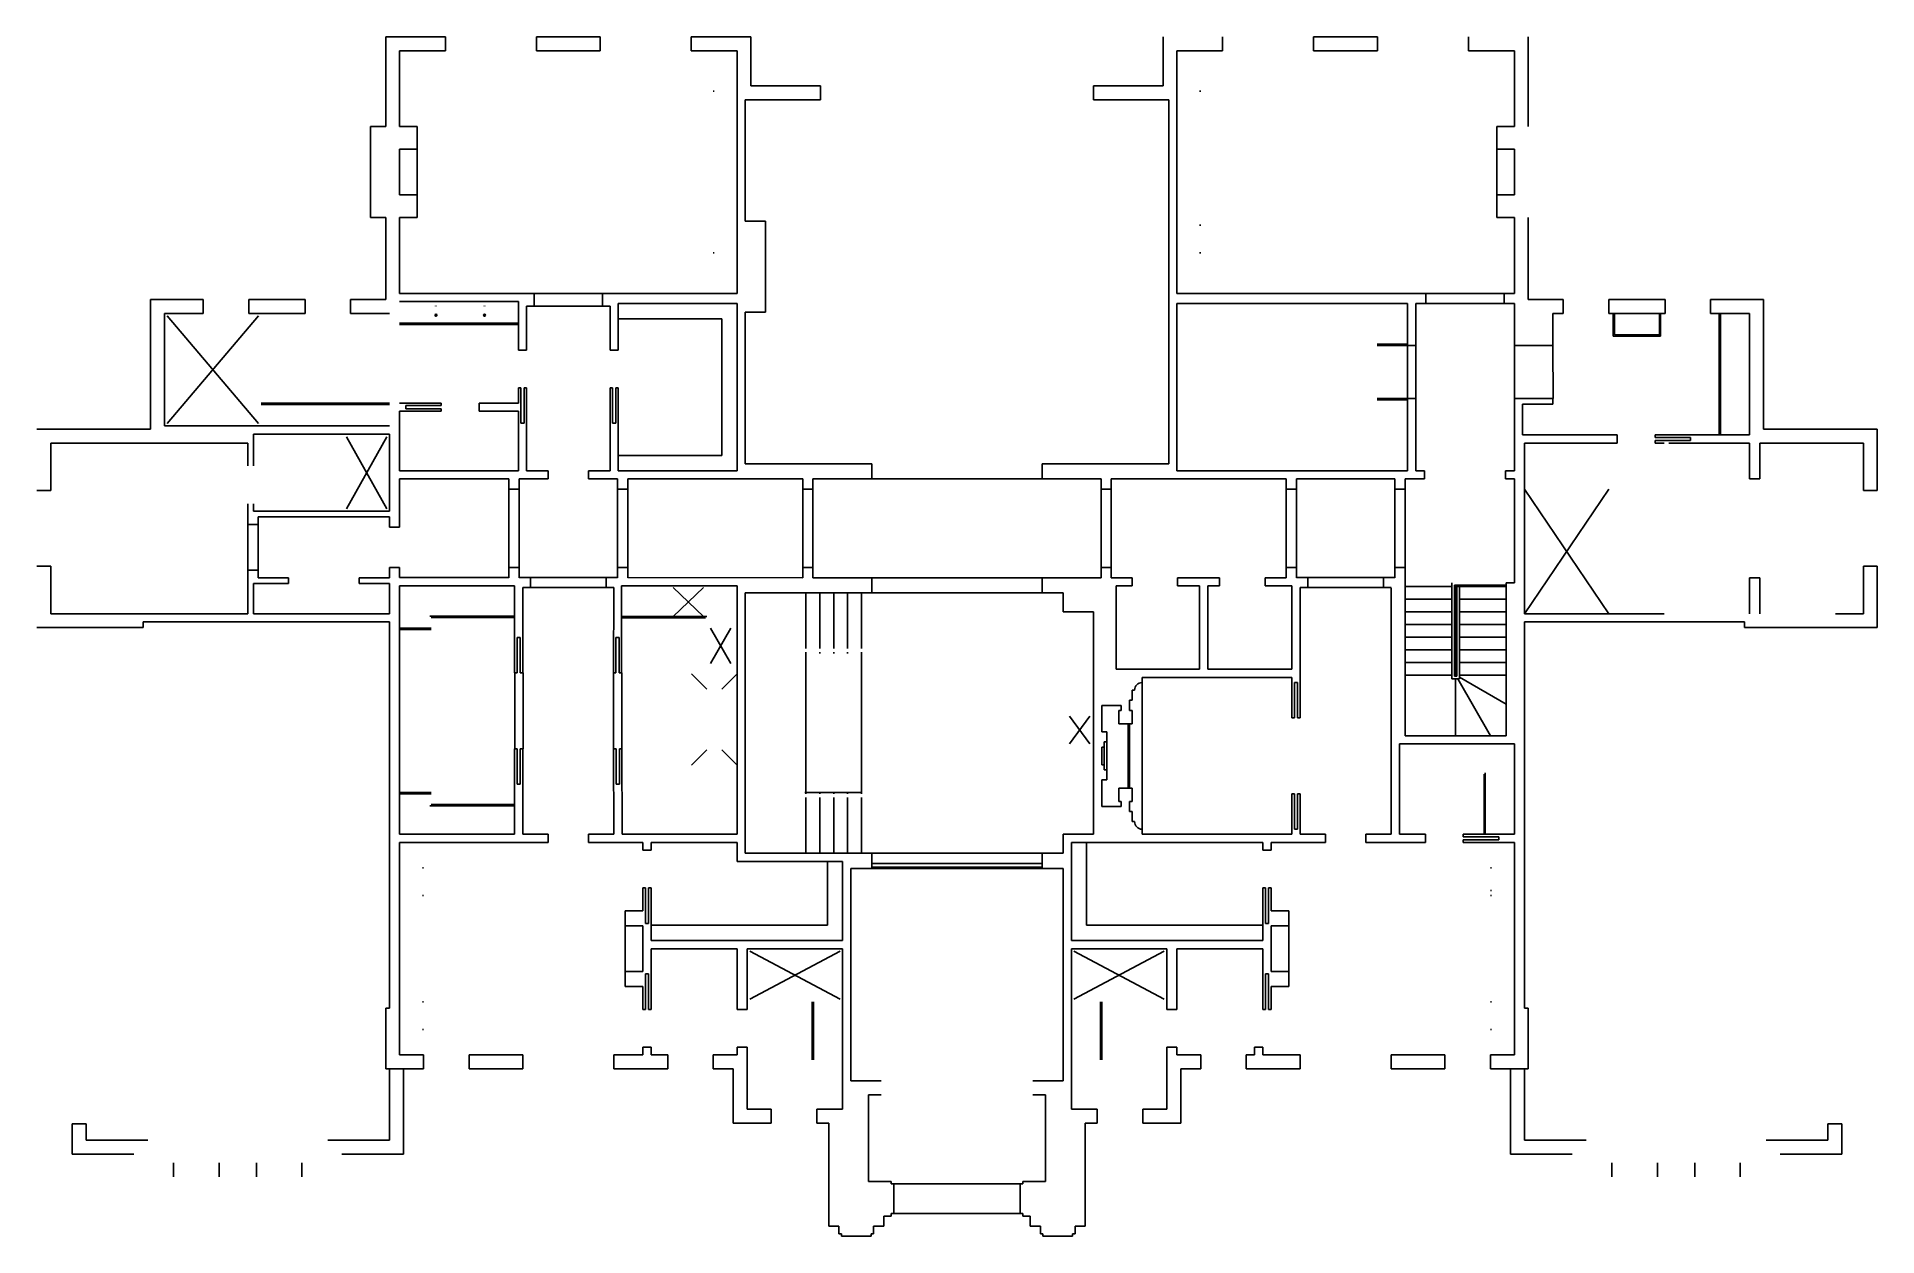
# Model space of a CAD drawing. Header units: metres. Extents: x 10558 to 12014, y 1521 to 2470.
import ezdxf

# ---------------------------------------------------------------- set-up
doc = ezdxf.new("R2010")
doc.units = ezdxf.units.M

msp = doc.modelspace()

# ---------------------------------------------------------------- linework, layer by layer
for p, q in [((10881, 2469.6), (10833.8, 2469.6)), ((10833.8, 2398.6), (10833.8, 2469.6)), ((10881, 2458.6), (10881, 2469.6)), ((11003.5, 2469.6), (10953, 2469.6)), ((10953, 2458.6), (10953, 2469.6)), ((11003.5, 2458.6), (11003.5, 2469.6)), ((11122.8, 2469.6), (11075.5, 2469.6)), ((11075.5, 2458.6), (11075.5, 2469.6)), ((11122.8, 2430.8), (11122.8, 2469.6)), ((11448.8, 2469.6), (11448.8, 2430.8)), ((11496, 2458.6), (11496, 2469.6)), ((11568, 2458.6), (11568, 2469.6)), ((11618.5, 2469.6), (11568, 2469.6)), ((11618.5, 2458.6), (11618.5, 2469.6)), ((11690.5, 2458.6), (11690.5, 2469.6)), ((11737.8, 2469.6), (11737.8, 2398.6)), ((10844.8, 2458.6), (10881, 2458.6)), ((10844.8, 2398.6), (10844.8, 2458.6)), ((11003.5, 2458.6), (10953, 2458.6)), ((11075.5, 2458.6), (11111.8, 2458.6)), ((11111.8, 2458.6), (11111.8, 2266.6)), ((11459.8, 2458.6), (11459.8, 2266.6)), ((11459.8, 2458.6), (11496, 2458.6)), ((11568, 2458.6), (11618.5, 2458.6)), ((11690.5, 2458.6), (11726.8, 2458.6)), ((11726.8, 2398.6), (11726.8, 2458.6)), ((11093.8, 2426.6), (11092.8, 2426.6)), ((11118.3, 2419.8), (11118.3, 2323.8)), ((11118.3, 2419.8), (11177.8, 2419.8, -0.3)), ((11122.8, 2430.8), (11177.8, 2430.8, -0.3)), ((11177.8, 2430.8, -0.3), (11177.8, 2419.8, -0.3)), ((11393.8, 2430.8), (11448.8, 2430.8)), ((11393.8, 2430.8), (11393.8, 2419.8)), ((11393.8, 2419.8), (11453.3, 2419.8)), ((11453.3, 2419.8), (11453.3, 2131.8)), ((11477.8, 2426.6), (11478.8, 2426.6)), ((10821.8, 2326.6), (10821.8, 2398.6)), ((10821.8, 2398.6), (10833.8, 2398.6)), ((10858.8, 2398.6), (10844.8, 2398.6)), ((10858.8, 2380.6), (10858.8, 2398.6)), ((11712.8, 2398.6), (11726.8, 2398.6)), ((11712.8, 2380.6), (11712.8, 2398.6)), ((10844.8, 2344.6), (10844.8, 2380.6)), ((10858.8, 2380.6), (10844.8, 2380.6)), ((10858.8, 2344.6), (10858.8, 2380.6)), ((11712.8, 2344.6), (11712.8, 2380.6)), ((11712.8, 2380.6), (11726.8, 2380.6)), ((11726.8, 2344.6), (11726.8, 2380.6)), ((10858.8, 2344.6), (10844.8, 2344.6)), ((10858.8, 2344.6), (10858.8, 2326.6)), ((11712.8, 2344.6), (11726.8, 2344.6)), ((11712.8, 2344.6), (11712.8, 2326.6)), ((10833.8, 2326.6), (10821.8, 2326.6)), ((10833.8, 2261.8), (10833.8, 2326.6)), ((10844.8, 2266.6), (10844.8, 2326.6)), ((10858.8, 2326.6), (10844.8, 2326.6)), ((11118.3, 2323.8), (11134.3, 2323.8)), ((11134.3, 2323.8), (11134.3, 2251.8)), ((11477.8, 2320.6), (11478.8, 2320.6)), ((11712.8, 2326.6), (11726.8, 2326.6)), ((11726.8, 2266.6), (11726.8, 2326.6)), ((11737.8, 2326.6), (11737.8, 2261.8)), ((11093.8, 2298.6), (11092.8, 2298.6)), ((11477.8, 2298.6), (11478.8, 2298.6)), ((10647.8, 2159.2), (10647.8, 2261.8)), ((10647.8, 2261.8), (10689.5, 2261.8)), ((10689.5, 2261.8), (10689.5, 2250.8)), ((10725.5, 2261.8), (10770, 2261.8)), ((10725.5, 2261.8), (10725.5, 2250.8)), ((10770, 2261.8), (10770, 2250.8)), ((10806, 2261.8), (10833.8, 2261.8)), ((10806, 2261.8), (10806, 2250.8)), ((10951.3, 2266.6), (10844.8, 2266.6)), ((10938.8, 2260.1), (10844.8, 2260.1)), ((10844.8, 2260.1), (10844.8, 2260.1)), ((10938.8, 2221.8), (10938.8, 2260.1)), ((10951.3, 2256.6), (10951.3, 2266.6)), ((10951.3, 2266.6), (11005.3, 2266.6)), ((11111.8, 2266.6), (11005.3, 2266.6)), ((11005.3, 2256.6), (11005.3, 2266.6)), ((11111.8, 2258.6), (11017.8, 2258.6)), ((11017.8, 2221.8), (11017.8, 2258.6)), ((11111.8, 2258.6), (11111.8, 2126.3)), ((11459.8, 2266.6), (11537.8, 2266.6)), ((11459.8, 2258.6), (11459.8, 2126.3)), ((11537.8, 2258.6), (11459.8, 2258.6)), ((11656.8, 2266.6), (11537.8, 2266.6)), ((11642.3, 2258.6), (11537.8, 2258.6)), ((11642.3, 2225.5), (11642.3, 2258.6)), ((11656.8, 2258.6), (11648.8, 2258.6)), ((11648.8, 2225.5), (11648.8, 2258.6)), ((11656.8, 2258.6), (11656.8, 2266.6)), ((11656.8, 2266.6), (11718.8, 2266.6)), ((11656.8, 2258.6), (11718.8, 2258.6)), ((11726.8, 2266.6), (11718.8, 2266.6)), ((11718.8, 2258.6), (11718.8, 2266.6)), ((11726.8, 2258.6), (11718.8, 2258.6)), ((11726.8, 2225.5), (11726.8, 2258.6)), ((11737.8, 2261.8), (11765.5, 2261.8)), ((11765.5, 2261.8), (11765.5, 2250.8)), ((11801.5, 2261.8), (11846, 2261.8)), ((11801.5, 2261.8), (11801.5, 2250.8)), ((11846, 2261.8), (11846, 2250.8)), ((11882, 2261.8), (11923.9, 2261.8)), ((11882, 2261.8), (11882, 2250.8)), ((11923.9, 2261.8), (11923.9, 2159.2)), ((10689.5, 2250.8), (10658.8, 2250.8)), ((10658.8, 2250.8), (10658.8, 2161.7)), ((10733.2, 2163.7), (10660.8, 2248.8)), ((10660.8, 2163.7), (10733.2, 2248.8)), ((10770, 2250.8), (10725.5, 2250.8)), ((10836.8, 2250.8), (10806, 2250.8)), ((10844.8, 2243.1), (10938.8, 2243.1)), ((10873.3, 2256.8), (10873.3, 2256.6)), ((10873.8, 2256.8), (10873.8, 2256.6)), ((10911.7, 2256.8), (10911.7, 2256.6)), ((10912.2, 2256.8), (10912.2, 2256.6)), ((10951.3, 2256.6), (10945.3, 2256.6)), ((10945.3, 2221.8), (10945.3, 2256.6)), ((10951.3, 2256.6), (11005.3, 2256.6)), ((11011.3, 2256.6), (11005.3, 2256.6)), ((11011.3, 2221.8), (11011.3, 2256.6)), ((11099.8, 2246.6), (11017.8, 2246.6)), ((11099.8, 2246.6), (11099.8, 2138.3)), ((11134.3, 2251.8), (11118.3, 2251.8)), ((11118.3, 2251.8), (11118.3, 2131.8)), ((11757.3, 2250.8), (11765.5, 2250.8)), ((11757.3, 2230), (11757.3, 2250.8)), ((11801.5, 2250.8), (11846, 2250.8)), ((11805, 2250.8), (11805, 2232.8)), ((11806, 2250.8), (11806, 2233.8)), ((11841.5, 2250.8), (11841.5, 2233.8)), ((11842.5, 2250.8), (11842.5, 2232.8)), ((11882, 2250.8), (11912.9, 2250.8)), ((11888.9, 2250.8), (11888.9, 2154.7)), ((11889.9, 2250.8), (11889.9, 2154.7)), ((11912.9, 2250.8), (11912.9, 2154.7)), ((10844.8, 2242.1), (10938.8, 2242.1)), ((11757.3, 2225.5), (11757.3, 2230)), ((11805, 2232.8), (11842.5, 2232.8)), ((11806, 2233.8), (11841.5, 2233.8)), ((10945.3, 2221.8), (10938.8, 2221.8)), ((11011.3, 2221.8), (11017.8, 2221.8)), ((11642.3, 2226.5, -0.3), (11618.3, 2226.5, -0.3)), ((11642.3, 2225.5, -0.3), (11618.3, 2225.5, -0.3)), ((11642.3, 2225.5, -0.3), (11648.8, 2225.5)), ((11642.3, 2225.5, -0.3), (11642.3, 2183.5)), ((11648.8, 2183.5), (11648.8, 2225.5)), ((11733.3, 2225.5), (11726.8, 2225.5)), ((11726.8, 2225.5), (11726.9, 2183.5)), ((11733.3, 2225.5), (11757.3, 2225.5)), ((11757.3, 2225.5), (11757.4, 2183.5)), ((10938.8, 2191.8), (10940.8, 2191.8)), ((10938.8, 2179.8), (10938.8, 2191.8)), ((10940.8, 2191.8), (10940.8, 2163.8)), ((10943.3, 2191.8), (10945.3, 2191.8)), ((10943.3, 2163.8), (10943.3, 2191.8)), ((10945.3, 2126.3), (10945.3, 2191.8)), ((11011.3, 2126.3), (11011.3, 2191.8)), ((11011.3, 2191.8), (11013.3, 2191.8)), ((11013.3, 2191.8), (11013.3, 2163.8)), ((11015.8, 2191.8), (11017.8, 2191.8)), ((11015.8, 2163.8), (11015.8, 2191.8)), ((11017.8, 2126.3), (11017.8, 2191.8)), ((10735.2, 2179.7), (10836.8, 2179.7)), ((10735.2, 2178.7), (10836.8, 2178.7)), ((10877.8, 2179.8), (10844.8, 2179.8)), ((10844.8, 2126.3), (10844.8, 2173.3)), ((10877.8, 2173.3), (10844.8, 2173.3)), ((10849.8, 2175.3), (10849.8, 2177.8)), ((10849.8, 2177.8), (10877.8, 2177.8)), ((10877.8, 2175.3), (10849.8, 2175.3)), ((10877.8, 2177.8), (10877.8, 2179.8)), ((10877.8, 2173.3), (10877.8, 2175.3)), ((10938.8, 2179.8), (10907.8, 2179.8)), ((10907.8, 2173.3), (10907.8, 2179.8)), ((10938.8, 2173.3), (10907.8, 2173.3)), ((10938.8, 2126.3), (10938.8, 2173.3)), ((11642.3, 2183.5, -0.3), (11618.3, 2183.5, -0.3)), ((11642.3, 2182.5, -0.3), (11618.3, 2182.5, -0.3)), ((11642.3, 2126.3), (11642.3, 2183.5)), ((11642.3, 2183.5), (11648.8, 2183.5)), ((11648.8, 2126.3), (11648.8, 2183.5)), ((11726.8, 2126.3), (11726.8, 2183.5)), ((11733.3, 2183.5), (11726.8, 2183.5)), ((11733.3, 2183.5), (11757.3, 2183.5)), ((11733.3, 2154.7), (11733.3, 2179)), ((11757.3, 2179), (11733.3, 2179)), ((11757.3, 2183.5), (11757.3, 2179)), ((10557.8, 2159.2), (10647.8, 2159.2)), ((10658.8, 2161.7), (10836.8, 2161.7)), ((10836.8, 2155.2), (10729.3, 2155.2)), ((10729.3, 2130.2), (10729.3, 2155.2)), ((10836.8, 2155.2), (10836.8, 2094.2)), ((10940.8, 2163.8), (10943.3, 2163.8)), ((11013.3, 2163.8), (11015.8, 2163.8)), ((11923.9, 2159.2), (12013.9, 2159.2)), ((11923.9, 2159.2), (11923.9, 2159.2)), ((12013.9, 2159.2), (12013.9, 2110.7)), ((10568.8, 2110.7), (10568.8, 2148.2)), ((10724.8, 2148.2), (10568.8, 2148.2)), ((10724.8, 2130.2), (10724.8, 2148.2)), ((10802.8, 2153.2, 0.3), (10834.8, 2096.2, 0.3)), ((10802.8, 2096.2, 0.3), (10834.8, 2153.2, 0.3)), ((11733.3, 2154.7), (11808.1, 2154.7)), ((11734.8, 2013.2), (11734.8, 2148.2)), ((11734.8, 2148.2), (11808.1, 2148.2)), ((11808.1, 2154.7), (11808.1, 2148.2)), ((11838.1, 2154.7), (11912.9, 2154.7)), ((11838.1, 2154.7), (11838.1, 2152.7)), ((11838.1, 2152.7), (11866.1, 2152.7)), ((11838.1, 2150.2), (11838.1, 2148.2)), ((11866.1, 2150.2), (11838.1, 2150.2)), ((11838.1, 2148.2), (11845.4, 2148.2)), ((11848.9, 2148.2), (11912.9, 2148.2)), ((11866.1, 2152.7), (11866.1, 2150.2)), ((11912.9, 2148.2), (11912.9, 2119.8)), ((12002.9, 2148.2), (11920.9, 2148.2)), ((11920.9, 2119.8), (11920.9, 2148.2)), ((12002.9, 2148.2), (12002.9, 2110.7)), ((10844.8, 2126.3), (10938.8, 2126.3)), ((10945.3, 2126.3), (10962.3, 2126.3)), ((10962.3, 2119.8), (10962.3, 2126.3)), ((10994.3, 2126.3), (11011.3, 2126.3)), ((10994.3, 2119.8), (10994.3, 2126.3)), ((11017.8, 2138.3), (11099.8, 2138.3)), ((11017.8, 2126.3), (11111.8, 2126.3)), ((11118.3, 2131.8), (11218.3, 2131.8)), ((11218.3, 2131.8), (11218.3, 2119.8)), ((11353.3, 2131.8), (11453.3, 2131.8)), ((11353.3, 2131.8), (11353.3, 2119.8)), ((11459.8, 2126.3), (11642.3, 2126.3)), ((11648.8, 2126.3), (11655.8, 2126.3)), ((11655.8, 2126.3), (11655.8, 2119.8)), ((11719.8, 2126.3), (11726.8, 2126.3)), ((11719.8, 2126.3), (11719.8, 2119.8)), ((10844.8, 2081.7), (10844.8, 2119.8)), ((10931.3, 2119.8), (10844.8, 2119.8)), ((10931.3, 2119.8), (10931.3, 2111.8)), ((10931.3, 2049.7), (10931.3, 2111.8)), ((10931.3, 2111.8), (10939.3, 2111.8)), ((10962.3, 2119.8), (10939.3, 2119.8)), ((10939.3, 2119.8), (10939.3, 2111.8)), ((10939.3, 2111.8), (10939.3, 2049.7)), ((11017.3, 2119.8), (10994.3, 2119.8)), ((11017.3, 2119.8), (11017.3, 2111.8)), ((11017.3, 2111.8), (11017.3, 2049.7)), ((11025.3, 2111.8), (11017.3, 2111.8)), ((11163.8, 2119.8), (11025.3, 2119.8)), ((11025.3, 2119.8), (11025.3, 2111.8)), ((11025.3, 2049.7), (11025.3, 2111.8)), ((11163.8, 2111.8), (11163.8, 2119.8)), ((11163.8, 2111.8), (11171.8, 2111.8)), ((11163.8, 2111.8), (11163.8, 2049.7)), ((11171.8, 2119.8), (11218.3, 2119.8)), ((11171.8, 2111.8), (11171.8, 2119.8)), ((11171.8, 2049.7), (11171.8, 2111.8)), ((11353.3, 2119.8), (11218.3, 2119.8)), ((11353.3, 2119.8), (11399.8, 2119.8)), ((11399.8, 2111.8), (11399.8, 2119.8)), ((11399.8, 2111.8), (11407.8, 2111.8)), ((11399.8, 2049.7), (11399.8, 2111.8)), ((11407.8, 2119.8), (11546.3, 2119.8)), ((11407.8, 2111.8), (11407.8, 2119.8)), ((11407.8, 2111.8), (11407.8, 2049.7)), ((11546.3, 2111.8), (11546.3, 2119.8)), ((11546.3, 2049.7), (11546.3, 2111.8)), ((11546.3, 2111.8), (11554.3, 2111.8)), ((11554.3, 2119.8), (11632.3, 2119.8)), ((11554.3, 2111.8), (11554.3, 2119.8)), ((11554.3, 2111.8), (11554.3, 2049.7)), ((11632.3, 2111.8), (11632.3, 2119.8)), ((11632.3, 2111.8), (11632.3, 2049.7)), ((11640.3, 2111.8), (11632.3, 2111.8)), ((11640.3, 2119.8), (11655.8, 2119.8)), ((11640.3, 2111.8), (11640.3, 2119.8)), ((11640.3, 2049.7), (11640.3, 2111.8)), ((11719.8, 2119.8), (11726.8, 2119.8)), ((11726.8, 2119.8), (11726.8, 2037.7)), ((11734.8, 2013.2), (11801.6, 2111.7, 0.3)), ((11734.8, 2111.7, 0.3), (11801.6, 2013.2)), ((11920.9, 2119.8), (11912.9, 2119.8)), ((10557.8, 2110.7), (10568.8, 2110.7)), ((10724.8, 2083.7), (10724.8, 2100.2)), ((10729.3, 2094.2), (10729.3, 2100.2)), ((12002.9, 2110.7), (12013.9, 2110.7)), ((10732.8, 2083.7), (10724.8, 2083.7)), ((10724.8, 2083.7), (10724.8, 2047.7)), ((10836.8, 2094.2), (10729.3, 2094.2)), ((10836.8, 2089.7), (10732.8, 2089.7)), ((10732.8, 2083.7), (10732.8, 2089.7)), ((10732.8, 2083.7), (10732.8, 2047.7)), ((10836.8, 2089.7), (10836.8, 2081.7)), ((10836.8, 2081.7), (10844.8, 2081.7)), ((10557.8, 2050.7), (10568.8, 2050.7)), ((10568.8, 2013.2), (10568.8, 2050.7)), ((10732.8, 2047.7), (10724.8, 2047.7)), ((10724.8, 2013.2), (10724.8, 2047.7)), ((10732.8, 2041.7), (10732.8, 2047.7)), ((10756.8, 2041.7), (10732.8, 2041.7)), ((10756.8, 2037.2), (10756.8, 2041.7)), ((10836.8, 2041.7), (10812.8, 2041.7)), ((10812.8, 2037.2), (10812.8, 2041.7)), ((10836.8, 2049.7), (10836.8, 2041.7)), ((10836.8, 2049.7), (10844.8, 2049.7)), ((10844.8, 2041.8), (10844.8, 2049.7)), ((10844.8, 2041.8), (10931.3, 2041.8)), ((10931.3, 2049.7), (10939.3, 2049.7)), ((10931.3, 2041.7), (10931.3, 2049.7)), ((10939.3, 2041.7), (10939.3, 2049.7)), ((10939.3, 2041.8), (10948.3, 2041.8)), ((10948.3, 2033.7), (10948.3, 2041.8)), ((10948.3, 2041.8), (11008.3, 2041.8)), ((11008.3, 2041.8), (11017.3, 2041.8)), ((11008.3, 2033.8), (11008.3, 2041.8)), ((11025.3, 2049.7), (11017.3, 2049.7)), ((11017.3, 2041.7), (11017.3, 2049.7)), ((11025.3, 2041.7), (11025.3, 2049.7)), ((11025.3, 2041.8), (11163.8, 2041.7)), ((11163.8, 2049.7), (11171.8, 2049.7)), ((11163.8, 2041.7), (11163.8, 2049.7)), ((11171.8, 2041.7), (11171.8, 2049.7)), ((11171.8, 2041.7), (11218.3, 2041.7)), ((11218.3, 2041.7), (11218.3, 2029.7)), ((11218.3, 2041.7), (11353.3, 2041.7)), ((11353.3, 2041.7), (11399.8, 2041.7)), ((11353.3, 2041.7), (11353.3, 2029.7)), ((11399.8, 2049.7), (11407.8, 2049.7)), ((11399.8, 2041.7), (11399.8, 2049.7)), ((11407.8, 2041.7), (11407.8, 2049.7)), ((11407.8, 2041.7), (11424.4, 2041.7)), ((11424.4, 2041.7), (11424.4, 2035.2)), ((11460.4, 2041.7), (11484.3, 2041.7)), ((11460.4, 2041.7), (11460.4, 2035.2)), ((11484.3, 2041.7), (11493.6, 2041.7)), ((11493.6, 2041.7), (11493.6, 2035.2)), ((11529.6, 2041.7), (11546.3, 2041.7)), ((11529.6, 2041.7), (11529.6, 2035.2)), ((11546.3, 2049.7), (11554.3, 2049.7)), ((11546.3, 2041.7), (11546.3, 2049.7)), ((11554.3, 2041.7), (11554.3, 2049.7)), ((11563.3, 2041.8), (11554.3, 2041.8)), ((11563.3, 2033.8), (11563.3, 2041.8)), ((11623.3, 2041.8), (11563.3, 2041.8)), ((11632.3, 2041.8), (11623.3, 2041.8)), ((11623.3, 2033.8), (11623.3, 2041.8)), ((11640.3, 2049.7), (11632.3, 2049.7)), ((11632.3, 2041.7), (11632.3, 2049.7)), ((11640.3, 2016.7), (11640.3, 2049.7)), ((11912.9, 2013.2), (11912.9, 2041.7)), ((11912.9, 2041.7), (11920.9, 2041.7)), ((11920.9, 2041.7), (11920.9, 2013.2)), ((12002.9, 2050.7), (12002.9, 2013.2)), ((12002.9, 2050.7), (12013.9, 2050.7)), ((12013.9, 2050.7), (12013.9, 2002.2)), ((10729.3, 2037.2), (10729.3, 2013.2)), ((10756.8, 2037.2), (10729.3, 2037.2)), ((10836.8, 2037.2), (10812.8, 2037.2)), ((10836.8, 2037.2), (10836.8, 2013.2)), ((10844.8, 2035.2), (10935.8, 2035.2)), ((10844.8, 1838.7), (10844.8, 2035.2)), ((10935.8, 2035.2), (10935.8, 1966.3)), ((10942.3, 1966.3), (10942.3, 2033.8)), ((10942.3, 2033.8), (10948.3, 2033.8)), ((10948.3, 2033.8), (11008.3, 2033.8)), ((11008.3, 2033.8), (11014.3, 2033.8)), ((11014.1, 1966.3), (11014.3, 2033.8)), ((11020.4, 2035.2), (11111.8, 2035.2)), ((11020.4, 2035.2), (11020.5, 1966.3)), ((11085.2, 2033.9), (11061.2, 2010.9)), ((11061.2, 2033.9), (11085.2, 2010.9)), ((11111.8, 1838.7), (11111.8, 2035.2)), ((11118.3, 1823.7), (11118.3, 2029.7)), ((11118.3, 2029.7), (11218.3, 2029.7)), ((11166.3, 1985.7), (11166.3, 2029.7)), ((11177.3, 1985.7), (11177.3, 2029.7)), ((11188.3, 1985.7), (11188.3, 2029.7)), ((11199.3, 1985.7), (11199.3, 2029.7)), ((11210.3, 1985.7), (11210.3, 2029.7)), ((11218.3, 2029.7), (11353.3, 2029.7)), ((11369.8, 2029.7), (11353.3, 2029.7)), ((11369.8, 2014.7), (11369.8, 2029.7)), ((11411.8, 1969.2), (11411.8, 2035.2)), ((11411.8, 2035.2), (11424.4, 2035.2)), ((11460.4, 2035.2), (11477.8, 2035.2)), ((11477.8, 2035.2), (11477.8, 1969.2)), ((11484.3, 2035.2), (11484.3, 1969.2)), ((11484.3, 2035.2), (11493.6, 2035.2)), ((11529.6, 2035.2), (11550.8, 2035.2)), ((11550.8, 2035.2), (11550.8, 1969.2)), ((11557.3, 2033.8), (11557.3, 1930.7)), ((11563.3, 2033.8), (11557.3, 2033.8)), ((11623.3, 2033.8), (11563.3, 2033.8)), ((11629.3, 2033.8), (11623.3, 2033.8)), ((11629.3, 2033.7), (11629.3, 1838.7)), ((11640.3, 2034.7), (11677.3, 2034.7)), ((11640.3, 2024.7), (11677.3, 2024.7)), ((11677.3, 2037.7), (11677.3, 1961.7)), ((11679.3, 2035.7), (11720.3, 2035.7)), ((11679.3, 2035.7), (11679.3, 1963.7)), ((11679.3, 2024.7), (11681.3, 2024.7)), ((11680.3, 2034.7), (11720.3, 2034.7)), ((11680.3, 2034.7), (11680.3, 1963.7)), ((11681.3, 2034.7), (11681.3, 1963.7)), ((11683.3, 2034.7), (11683.3, 1961.7)), ((11683.3, 2024.7), (11720.3, 2024.7)), ((11720.3, 1916.7), (11720.3, 2037.7)), ((11720.3, 2037.7), (11726.8, 2037.7)), ((10724.8, 2013.2), (10568.8, 2013.2)), ((10729.3, 2013.2), (10836.8, 2013.2)), ((10868.8, 2011.2), (10935.8, 2011.2)), ((10869.8, 2010.2), (10872.8, 2010.2)), ((10872.8, 2010.2), (10935.8, 2010.2)), ((11020.7, 2010.9), (11087.8, 2010.9)), ((11020.7, 2009.9), (11086.8, 2009.9)), ((11369.8, 2014.7), (11393.8, 2014.7)), ((11393.8, 2014.7), (11393.8, 1838.7)), ((11640.3, 1916.7), (11640.3, 2016.7)), ((11640.3, 2014.7), (11677.3, 2014.7)), ((11679.3, 2014.7), (11681.3, 2014.7)), ((11683.3, 2014.7), (11720.3, 2014.7)), ((11845.4, 2013.2), (11734.8, 2013.2)), ((12002.9, 2013.2), (11980.9, 2013.2)), ((10641.8, 2002.2), (10557.8, 2002.2)), ((10836.8, 2006.7), (10641.8, 2006.7)), ((10641.8, 2006.7), (10641.8, 2002.2)), ((10836.8, 1701.2), (10836.8, 2006.7)), ((10869.8, 2001.7, -0.3), (10844.8, 2001.7, -0.3)), ((10869.8, 2000.7, -0.3), (10844.8, 2000.7, -0.3)), ((11106.8, 1973.7), (11090.8, 2001.7)), ((11090.8, 1973.7), (11106.8, 2001.7)), ((11640.3, 2004.7), (11677.3, 2004.7)), ((11679.3, 2004.7), (11681.3, 2004.7)), ((11683.3, 2004.7), (11720.3, 2004.7)), ((11734.8, 1701.2), (11734.8, 2006.7)), ((11908.9, 2006.7), (11734.8, 2006.7)), ((11908.9, 2006.7), (11908.9, 2002.2)), ((11980.9, 2002.2), (11908.9, 2002.2)), ((12013.9, 2002.2), (11980.9, 2002.2)), ((10940.3, 1994.3), (10937.8, 1994.3)), ((10937.8, 1994.3), (10937.8, 1966.3)), ((10940.3, 1966.3), (10940.3, 1994.3)), ((11016, 1966.3), (11016, 1994.3)), ((11016, 1994.3), (11018.5, 1994.3)), ((11018.5, 1994.3), (11018.5, 1966.3)), ((11166.3, 1870.7), (11166.3, 1982.7)), ((11177.3, 1981.7), (11177.3, 1982.7)), ((11188.3, 1981.7), (11188.3, 1982.7)), ((11199.3, 1981.7), (11199.3, 1982.7)), ((11210.3, 1870.7), (11210.3, 1982.7)), ((11640.3, 1994.7), (11677.3, 1994.7)), ((11640.3, 1984.7), (11677.3, 1984.7)), ((11679.3, 1994.7), (11681.3, 1994.7)), ((11679.3, 1984.7), (11681.3, 1984.7)), ((11683.3, 1994.7), (11720.3, 1994.7)), ((11683.3, 1984.7), (11720.3, 1984.7)), ((10937.8, 1966.3), (10935.8, 1966.3)), ((10935.9, 1906.3), (10935.9, 1966.3)), ((10942.3, 1966.3), (10940.3, 1966.3)), ((10942.5, 1966.3), (10942.5, 1906.3)), ((11014, 1966.3), (11016, 1966.3)), ((11014, 1966.3), (11014, 1906.3)), ((11018.5, 1966.3), (11020.5, 1966.3)), ((11020.7, 1906.3), (11020.7, 1966.3)), ((11477.8, 1969.2), (11411.8, 1969.2)), ((11484.3, 1969.2), (11550.8, 1969.2)), ((11640.3, 1974.7), (11677.3, 1974.7)), ((11679.3, 1974.7), (11681.3, 1974.7)), ((11683.3, 1974.7), (11720.3, 1974.7)), ((11075.8, 1965.5), (11087.8, 1953.5)), ((11111.8, 1965.5), (11099.8, 1953.5)), ((11424.3, 1952.7), (11426.3, 1952.7)), ((11424.3, 1952.7), (11424.3, 1944.7)), ((11550.8, 1962.7), (11432.3, 1962.7)), ((11432.3, 1962.7), (11432.3, 1958.7)), ((11432.3, 1958.7), (11432.3, 1842.7)), ((11550.8, 1962.7), (11550.8, 1930.7)), ((11552.8, 1930.7), (11552.8, 1958.7)), ((11552.8, 1958.7), (11555.3, 1958.7)), ((11555.3, 1958.7), (11555.3, 1930.7)), ((11640.3, 1964.7), (11677.3, 1964.7)), ((11677.3, 1961.7), (11683.3, 1961.7)), ((11679.3, 1964.7), (11681.3, 1964.7)), ((11679.3, 1963.7), (11681.3, 1963.7)), ((11680.3, 1964.7), (11681.3, 1964.2)), ((11680.3, 1964.7), (11680.8, 1963.7)), ((11680.3, 1961.7), (11680.3, 1916.7)), ((11682, 1961.7), (11708, 1916.7)), ((11683.3, 1964.7), (11720.3, 1964.7)), ((11683.3, 1963), (11720.3, 1941.7)), ((11400.3, 1940.7), (11400.3, 1919.7)), ((11415.8, 1940.7), (11400.3, 1940.7)), ((11415.8, 1936.7), (11413.8, 1936.7)), ((11413.8, 1936.7), (11413.8, 1926.2)), ((11415.8, 1936.7), (11415.8, 1940.7)), ((11424.3, 1944.7), (11422.3, 1944.7)), ((11422.3, 1944.7), (11422.3, 1936.7)), ((11424.3, 1936.7), (11422.3, 1936.7)), ((11424.3, 1926.2), (11424.3, 1936.7)), ((11374.8, 1910.2), (11390.8, 1932.2)), ((11390.8, 1910.2), (11374.8, 1932.2)), ((11413.8, 1926.2), (11424.3, 1926.2)), ((11421.3, 1926.2), (11421.3, 1875.2)), ((11422.3, 1926.2), (11422.3, 1875.2)), ((11550.8, 1930.7), (11552.8, 1930.7)), ((11555.3, 1930.7), (11557.3, 1930.7)), ((11404.3, 1919.7), (11400.3, 1919.7)), ((11400.3, 1907.7), (11400.3, 1893.7)), ((11400.3, 1893.7), (11400.3, 1907.7)), ((11402.3, 1907.7), (11400.3, 1907.7)), ((11404.3, 1911.7), (11402.3, 1911.7)), ((11402.3, 1911.7), (11402.3, 1907.7)), ((11402.3, 1893.7), (11402.3, 1907.7)), ((11404.3, 1911.7), (11404.3, 1919.7)), ((11404.3, 1911.7), (11404.3, 1889.7)), ((11726.8, 1910.2), (11635.8, 1910.2)), ((11635.8, 1910.2), (11635.8, 1838.7)), ((11720.3, 1916.7), (11640.3, 1916.7)), ((11726.8, 1910.2), (11726.8, 1838.7)), ((10935.8, 1906.3), (10935.8, 1838.7)), ((10937.8, 1906.3), (10935.8, 1906.3)), ((10937.8, 1878.3), (10937.8, 1906.3)), ((10942.3, 1906.3), (10940.3, 1906.3)), ((10940.3, 1906.3), (10940.3, 1878.3)), ((10942.3, 1906.3), (10942.3, 1838.7)), ((11014.1, 1906.3), (11014.3, 1838.7)), ((11014.1, 1906.3), (11016.2, 1906.3)), ((11016.2, 1906.3), (11016.2, 1878.3)), ((11018.7, 1906.3), (11020.7, 1906.3)), ((11018.7, 1878.3), (11018.7, 1906.3)), ((11020.7, 1906.3), (11020.8, 1838.7)), ((11075.8, 1893.5), (11087.8, 1905.5)), ((11111.8, 1893.5), (11099.8, 1905.5)), ((11402.3, 1893.7), (11400.3, 1893.7)), ((11402.3, 1889.7), (11402.3, 1893.7)), ((11400.3, 1881.7), (11400.3, 1860.7)), ((11404.3, 1881.7), (11400.3, 1881.7)), ((11404.3, 1889.7), (11402.3, 1889.7)), ((11404.3, 1889.7), (11404.3, 1881.7)), ((11702.8, 1886.2, 0.3), (11702.8, 1838.7, 0.3)), ((11703.8, 1887.2, 0.3), (11703.8, 1838.7, 0.3)), ((10869.8, 1871.8, -0.3), (10844.8, 1871.8, -0.3)), ((10869.8, 1870.8, -0.3), (10844.8, 1870.8, -0.3)), ((10940.3, 1878.3), (10937.8, 1878.3)), ((11016.2, 1878.3), (11018.7, 1878.3)), ((11165.3, 1871.7), (11210.3, 1871.7)), ((11166.3, 1823.7), (11166.3, 1867.7)), ((11177.3, 1870.7), (11177.3, 1871.7)), ((11177.3, 1823.7), (11177.3, 1867.7)), ((11188.3, 1870.7), (11188.3, 1871.7)), ((11188.3, 1823.7), (11188.3, 1867.7)), ((11199.3, 1870.7), (11199.3, 1871.7)), ((11199.3, 1823.7), (11199.3, 1867.7)), ((11210.3, 1823.7), (11210.3, 1867.7)), ((11413.8, 1864.7), (11413.8, 1875.2)), ((11413.8, 1875.2), (11424.3, 1875.2)), ((11415.8, 1864.7), (11413.8, 1864.7)), ((11415.8, 1864.7), (11415.8, 1860.7)), ((11422.3, 1856.7), (11422.3, 1864.7)), ((11424.3, 1864.7), (11422.3, 1864.7)), ((11424.3, 1875.2), (11424.3, 1864.7)), ((11550.8, 1838.7), (11550.8, 1870.7)), ((11550.8, 1870.7), (11552.8, 1870.7)), ((11552.8, 1870.7), (11552.8, 1842.7)), ((11555.3, 1870.7), (11557.3, 1870.7)), ((11555.3, 1842.7), (11555.3, 1870.7)), ((11557.3, 1838.7), (11557.3, 1870.7)), ((10868.8, 1861.3), (10935.8, 1861.3)), ((10869.8, 1862.3), (10872.8, 1862.3)), ((10872.8, 1862.3), (10935.8, 1862.3)), ((11415.8, 1860.7), (11400.3, 1860.7)), ((11424.3, 1856.7), (11422.3, 1856.7)), ((11424.3, 1848.7), (11424.3, 1856.7)), ((10935.8, 1838.7), (10844.8, 1838.7)), ((10962.3, 1838.7), (10942.3, 1838.7)), ((10962.3, 1832.2), (10962.3, 1838.7)), ((11014.3, 1838.7), (10994.3, 1838.7)), ((10994.3, 1832.2), (10994.3, 1838.7)), ((11111.8, 1838.7), (11020.8, 1838.7)), ((11369.8, 1838.7), (11393.8, 1838.7)), ((11369.8, 1838.7), (11369.8, 1823.7)), ((11424.3, 1848.7), (11426.3, 1848.7)), ((11432.3, 1838.7), (11432.3, 1842.7)), ((11432.3, 1838.7), (11550.8, 1838.7)), ((11552.8, 1842.7), (11555.3, 1842.7)), ((11557.3, 1838.7), (11577.3, 1838.7)), ((11557.3, 1838.7), (11577.3, 1838.7)), ((11577.3, 1832.2), (11577.3, 1838.7)), ((11609.3, 1838.7), (11629.3, 1838.7)), ((11609.3, 1832.2), (11609.3, 1838.7)), ((11635.8, 1838.7), (11656.4, 1838.7)), ((11656.4, 1838.7), (11656.4, 1832.2)), ((11686.4, 1838.7), (11726.8, 1838.7)), ((11686.4, 1836.7), (11686.4, 1838.7)), ((11714.4, 1836.7), (11686.4, 1836.7)), ((11714.4, 1834.2), (11714.4, 1836.7)), ((10962.3, 1832.2), (10844.8, 1832.2)), ((10844.8, 1664.2), (10844.8, 1832.2)), ((11037.3, 1832.2), (10994.3, 1832.2)), ((11037.3, 1826.2), (11037.3, 1832.2)), ((11037.3, 1826.2), (11043.8, 1826.2)), ((11111.8, 1832.2), (11043.8, 1832.2)), ((11043.8, 1826.2), (11043.8, 1832.2)), ((11111.8, 1817.2), (11111.8, 1832.2)), ((11218.3, 1823.7), (11118.3, 1823.7)), ((11218.3, 1811.7), (11218.3, 1823.7)), ((11218.3, 1823.7), (11353.3, 1823.7)), ((11369.8, 1823.7), (11353.3, 1823.7)), ((11353.3, 1811.7), (11353.3, 1823.7)), ((11376.3, 1832.2), (11376.3, 1754.7)), ((11376.3, 1832.2), (11527.8, 1832.2)), ((11388.3, 1832.2), (11388.3, 1766.7)), ((11527.8, 1826.2), (11527.8, 1832.2)), ((11534.3, 1826.2), (11527.8, 1826.2)), ((11534.3, 1826.2), (11534.3, 1832.2)), ((11534.3, 1832.2), (11577.3, 1832.2)), ((11609.3, 1832.2), (11656.4, 1832.2)), ((11686.4, 1832.2), (11686.4, 1834.2)), ((11686.4, 1834.2), (11714.4, 1834.2)), ((11686.4, 1832.2), (11726.8, 1832.2)), ((11726.8, 1832.2), (11726.8, 1664.2)), ((10862.8, 1812.2, 0.3), (10863.8, 1812.2, 0.3)), ((11195.3, 1817.2), (11111.8, 1817.2)), ((11183.3, 1817.2), (11183.3, 1766.7)), ((11195.3, 1817.2), (11195.3, 1754.7)), ((11201.8, 1811.7), (11201.8, 1643.7)), ((11218.3, 1811.7), (11201.8, 1811.7)), ((11218.3, 1815.7), (11353.3, 1815.7)), ((11218.3, 1812.7), (11353.3, 1812.7)), ((11218.3, 1811.7), (11353.3, 1811.7)), ((11369.8, 1811.7), (11353.3, 1811.7)), ((11369.8, 1811.7), (11369.8, 1643.7)), ((11708.8, 1812.2, 0.3), (11707.8, 1812.2, 0.3)), ((11037.3, 1778.2), (11037.3, 1796.2)), ((11039.3, 1796.2), (11037.3, 1796.2)), ((11039.3, 1768.2), (11039.3, 1796.2)), ((11043.8, 1796.2), (11041.8, 1796.2)), ((11041.8, 1796.2), (11041.8, 1768.2)), ((11043.8, 1754.7), (11043.8, 1796.2)), ((11527.8, 1754.7), (11527.8, 1796.2)), ((11527.8, 1796.2), (11529.8, 1796.2)), ((11529.8, 1796.2), (11529.8, 1768.2)), ((11532.3, 1796.2), (11534.3, 1796.2)), ((11532.3, 1768.2), (11532.3, 1796.2)), ((11534.3, 1778.2), (11534.3, 1796.2)), ((11708.8, 1794.2), (11707.8, 1794.2)), ((10862.8, 1790.2, 0.3), (10863.8, 1790.2, 0.3)), ((11023.3, 1778.2), (11037.3, 1778.2)), ((11023.3, 1766.2), (11023.3, 1778.2)), ((11548.3, 1778.2), (11534.3, 1778.2)), ((11548.3, 1766.2), (11548.3, 1778.2)), ((11708.8, 1790.2, 0.3), (11707.8, 1790.2, 0.3)), ((11023.3, 1730.2), (11023.3, 1766.2)), ((11023.3, 1766.2), (11037.3, 1766.2)), ((11037.3, 1730.2), (11037.3, 1766.2)), ((11041.8, 1768.2), (11039.3, 1768.2)), ((11183.3, 1766.7), (11043.8, 1766.7)), ((11388.3, 1766.7), (11527.8, 1766.7)), ((11529.8, 1768.2), (11532.3, 1768.2)), ((11534.3, 1730.2), (11534.3, 1766.2)), ((11548.3, 1766.2), (11534.3, 1766.2)), ((11548.3, 1730.2), (11548.3, 1766.2)), ((11195.3, 1754.7), (11043.8, 1754.7)), ((11043.8, 1700.2), (11043.8, 1748.2)), ((11111.8, 1748.2), (11043.8, 1748.2)), ((11111.8, 1700.2), (11111.8, 1748.2)), ((11195.3, 1748.2), (11119.8, 1748.2)), ((11119.8, 1700.2), (11119.8, 1748.2)), ((11195.3, 1748.2), (11195.3, 1621.2)), ((11376.3, 1754.7), (11527.8, 1754.7)), ((11376.3, 1748.2), (11451.8, 1748.2)), ((11376.3, 1748.2), (11376.3, 1621.2)), ((11451.8, 1700.2), (11451.8, 1748.2)), ((11459.8, 1700.2), (11459.8, 1748.2)), ((11459.8, 1748.2), (11527.8, 1748.2)), ((11527.8, 1700.2), (11527.8, 1748.2)), ((11121.8, 1746.2, 0.3), (11193.3, 1708.2, 0.3)), ((11121.8, 1708.2, 0.3), (11193.3, 1746.2, 0.3)), ((11449.8, 1746.2, 0.3), (11378.3, 1708.2, 0.3)), ((11449.8, 1708.2, 0.3), (11378.3, 1746.2, 0.3)), ((11023.3, 1730.2), (11037.3, 1730.2)), ((11023.3, 1730.2), (11023.3, 1718.2)), ((11023.3, 1718.2), (11037.3, 1718.2)), ((11037.3, 1700.2), (11037.3, 1718.2)), ((11041.8, 1728.2), (11039.3, 1728.2)), ((11039.3, 1728.2), (11039.3, 1700.2)), ((11041.8, 1700.2), (11041.8, 1728.2)), ((11529.8, 1700.2), (11529.8, 1728.2)), ((11529.8, 1728.2), (11532.3, 1728.2)), ((11532.3, 1728.2), (11532.3, 1700.2)), ((11548.3, 1730.2), (11534.3, 1730.2)), ((11534.3, 1700.2), (11534.3, 1718.2)), ((11548.3, 1718.2), (11534.3, 1718.2)), ((11548.3, 1730.2), (11548.3, 1718.2)), ((10862.8, 1706.2, 0.3), (10863.8, 1706.2, 0.3)), ((11171.3, 1706.2), (11171.3, 1660.2)), ((11172.3, 1706.2), (11172.3, 1660.2)), ((11399.3, 1706.2), (11399.3, 1660.2)), ((11400.3, 1706.2), (11400.3, 1660.2)), ((11708.8, 1706.2, 0.3), (11707.8, 1706.2, 0.3)), ((10833.8, 1701.2), (10833.8, 1653.2)), ((10833.8, 1701.2), (10836.8, 1701.2)), ((11039.3, 1700.2), (11037.3, 1700.2)), ((11043.8, 1700.2), (11041.8, 1700.2)), ((11111.8, 1700.2), (11119.8, 1700.2)), ((11459.8, 1700.2), (11451.8, 1700.2)), ((11527.8, 1700.2), (11529.8, 1700.2)), ((11532.3, 1700.2), (11534.3, 1700.2)), ((11737.8, 1701.2), (11734.8, 1701.2)), ((11737.8, 1701.2), (11737.8, 1653.2)), ((10862.8, 1684.2, 0.3), (10863.8, 1684.2, 0.3)), ((11708.8, 1684.2, 0.3), (11707.8, 1684.2, 0.3)), ((10844.8, 1664.2), (10863.8, 1664.2)), ((10863.8, 1664.2), (10863.8, 1653.2)), ((10899.8, 1664.2), (10942.3, 1664.2)), ((10899.8, 1664.2), (10899.8, 1653.2)), ((10942.3, 1653.2), (10942.3, 1664.2)), ((11014.3, 1664.2), (11037.3, 1664.2)), ((11014.3, 1653.2), (11014.3, 1664.2)), ((11037.3, 1664.2), (11037.3, 1670.2)), ((11037.3, 1670.2), (11043.8, 1670.2)), ((11043.8, 1664.2), (11043.8, 1670.2)), ((11043.8, 1664.2), (11057, 1664.2)), ((11057, 1664.2), (11057, 1653.2)), ((11093, 1664.2), (11093, 1653.2)), ((11093, 1664.2), (11111.8, 1664.2)), ((11111.8, 1664.2), (11111.8, 1670.2)), ((11111.8, 1670.2), (11119.8, 1670.2)), ((11119.8, 1621.2), (11119.8, 1670.2)), ((11451.8, 1621.2), (11451.8, 1670.2)), ((11459.3, 1670.2), (11451.8, 1670.2)), ((11459.8, 1670.2), (11451.8, 1670.2)), ((11459.8, 1664.2), (11459.8, 1670.2)), ((11459.8, 1664.2), (11459.8, 1670.2)), ((11478.6, 1664.2), (11459.8, 1664.2)), ((11478.6, 1664.2), (11478.6, 1653.2)), ((11514.6, 1664.2), (11521.3, 1664.2)), ((11514.6, 1664.2), (11514.6, 1653.2)), ((11521.3, 1664.2), (11521.3, 1670.2)), ((11527.8, 1670.2), (11521.3, 1670.2)), ((11527.8, 1664.2), (11527.8, 1670.2)), ((11527.8, 1664.2), (11557.3, 1664.2)), ((11557.3, 1653.2), (11557.3, 1664.2)), ((11629.3, 1653.2), (11629.3, 1664.2)), ((11629.3, 1664.2), (11671.8, 1664.2)), ((11671.8, 1653.2), (11671.8, 1664.2)), ((11726.8, 1664.2), (11707.8, 1664.2)), ((11707.8, 1664.2), (11707.8, 1653.2)), ((10833.8, 1653.2), (10863.8, 1653.2)), ((10836.8, 1653.2), (10836.8, 1596.7)), ((10847.8, 1585.7), (10847.8, 1653.2)), ((10899.8, 1653.2), (10942.3, 1653.2)), ((11014.3, 1653.2), (11057, 1653.2)), ((11108.8, 1653.2), (11093, 1653.2)), ((11108.8, 1610.2), (11108.8, 1653.2)), ((11462.8, 1610.2), (11462.8, 1653.2)), ((11462.8, 1653.2), (11478.6, 1653.2)), ((11514.6, 1653.2), (11557.3, 1653.2)), ((11629.3, 1653.2), (11671.8, 1653.2)), ((11737.8, 1653.2), (11707.8, 1653.2)), ((11723.8, 1653.2), (11723.8, 1585.7)), ((11734.8, 1596.7), (11734.8, 1653.2)), ((11201.8, 1643.7), (11225.8, 1643.7)), ((11215.8, 1632.7), (11225.8, 1632.7)), ((11215.8, 1564.1), (11215.8, 1632.7)), ((11369.8, 1643.7), (11345.8, 1643.7)), ((11345.8, 1632.7), (11355.8, 1632.7)), ((11353.3, 1643.7), (11353.3, 1643.7)), ((11355.8, 1564.1), (11355.8, 1632.7)), ((11138.8, 1621.2), (11119.8, 1621.2)), ((11138.8, 1610.2), (11138.8, 1621.2)), ((11195.3, 1621.2), (11174.8, 1621.2)), ((11174.8, 1621.2), (11174.8, 1610.2)), ((11376.3, 1621.2), (11396.8, 1621.2)), ((11396.8, 1621.2), (11396.8, 1610.2)), ((11432.8, 1610.2), (11432.8, 1621.2)), ((11432.8, 1621.2), (11451.8, 1621.2)), ((10585.8, 1609.7), (10596.8, 1609.7)), ((10585.8, 1585.7), (10585.8, 1609.7)), ((10596.8, 1609.7), (10596.8, 1596.7)), ((11108.8, 1610.2), (11138.8, 1610.2)), ((11119.8, 1610.2), (11119.8, 1610.2)), ((11174.8, 1610.2), (11184.4, 1610.2)), ((11184.4, 1610.2), (11184.4, 1528.7)), ((11396.8, 1610.2), (11387.2, 1610.2)), ((11395.3, 1610.2), (11387.2, 1610.2)), ((11387.2, 1610.2), (11387.2, 1528.7)), ((11462.8, 1610.2), (11432.8, 1610.2)), ((11974.8, 1609.7), (11985.8, 1609.7)), ((11974.8, 1596.7), (11974.8, 1609.7)), ((11985.8, 1609.7), (11985.8, 1585.7)), ((10596.8, 1596.7), (10645.5, 1596.7)), ((10836.8, 1596.7), (10788, 1596.7)), ((11783.5, 1596.7), (11734.8, 1596.7)), ((11926, 1596.7), (11974.8, 1596.7)), ((10634.5, 1585.7), (10585.8, 1585.7)), ((10666, 1567.7), (10666, 1578.7)), ((10702, 1567.7), (10702, 1578.7)), ((10731.5, 1567.7), (10731.5, 1578.7)), ((10767.5, 1567.7), (10767.5, 1578.7)), ((10799, 1585.7), (10847.8, 1585.7)), ((11723.8, 1585.7), (11772.5, 1585.7)), ((11804, 1567.7), (11804, 1578.7)), ((11840, 1567.7), (11840, 1578.7)), ((11869.5, 1567.7), (11869.5, 1578.7)), ((11905.5, 1567.7), (11905.5, 1578.7)), ((11905.5, 1567.7), (11905.5, 1578.7)), ((11985.8, 1585.7), (11937, 1585.7)), ((11215.8, 1564.1), (11233.8, 1564.1)), ((11233.8, 1564.1), (11233.8, 1562.1)), ((11233.8, 1562.1), (11235.8, 1562.1)), ((11235.8, 1562.1), (11235.8, 1550.4)), ((11235.8, 1562.1), (11335.8, 1562.1)), ((11337.8, 1562.1), (11335.8, 1562.1)), ((11335.8, 1562.1), (11335.8, 1550.4)), ((11355.8, 1564.1), (11337.8, 1564.1)), ((11337.8, 1564.1), (11337.8, 1562.1)), ((11235.8, 1538.7), (11235.8, 1550.4)), ((11335.8, 1538.7), (11335.8, 1550.4)), ((11227.8, 1528.7), (11227.8, 1536.7)), ((11227.8, 1536.7), (11233.8, 1536.7)), ((11233.8, 1536.7), (11233.8, 1538.7)), ((11233.8, 1538.7), (11235.8, 1538.7)), ((11235.8, 1538.7), (11335.8, 1538.7)), ((11337.8, 1538.7), (11335.8, 1538.7)), ((11337.8, 1536.7), (11337.8, 1538.7)), ((11343.8, 1536.7), (11337.8, 1536.7)), ((11343.8, 1528.7), (11343.8, 1536.7)), ((11184.4, 1528.7), (11192.4, 1528.7)), ((11192.4, 1528.7), (11192.4, 1522.7)), ((11192.4, 1522.7), (11194.4, 1522.7)), ((11194.4, 1522.7), (11194.4, 1520.7)), ((11194.4, 1520.7), (11206.1, 1520.7)), ((11217.8, 1520.7), (11206.1, 1520.7)), ((11219.8, 1522.7), (11217.8, 1522.7)), ((11217.8, 1522.7), (11217.8, 1520.7)), ((11219.8, 1528.7), (11227.8, 1528.7)), ((11219.8, 1528.7), (11219.8, 1522.7)), ((11351.8, 1528.7), (11343.8, 1528.7)), ((11351.8, 1528.7), (11351.8, 1522.7)), ((11351.8, 1522.7), (11353.8, 1522.7)), ((11353.8, 1522.7), (11353.8, 1520.7)), ((11353.8, 1520.7), (11365.5, 1520.7)), ((11377.2, 1520.7), (11365.5, 1520.7)), ((11379.2, 1522.7), (11377.2, 1522.7)), ((11377.2, 1522.7), (11377.2, 1520.7)), ((11387.2, 1528.7), (11379.2, 1528.7)), ((11379.2, 1528.7), (11379.2, 1522.7))]:
    msp.add_line(p, q)
for centre, radius in [((10873.6, 2249.3, -0.7), 0.75), ((10873.6, 2249.3, -0.7), 0.5), ((10912, 2249.3, -0.7), 0.75), ((10912, 2249.3, -0.7), 0.5)]:
    msp.add_circle(centre, radius)
for centre, start, end in [((11432.3, 1952.7), 90, 180), ((11432.3, 1848.7), 180, 270)]:
    msp.add_arc(centre, 6, start, end)

doc.saveas('drawing.dxf')
